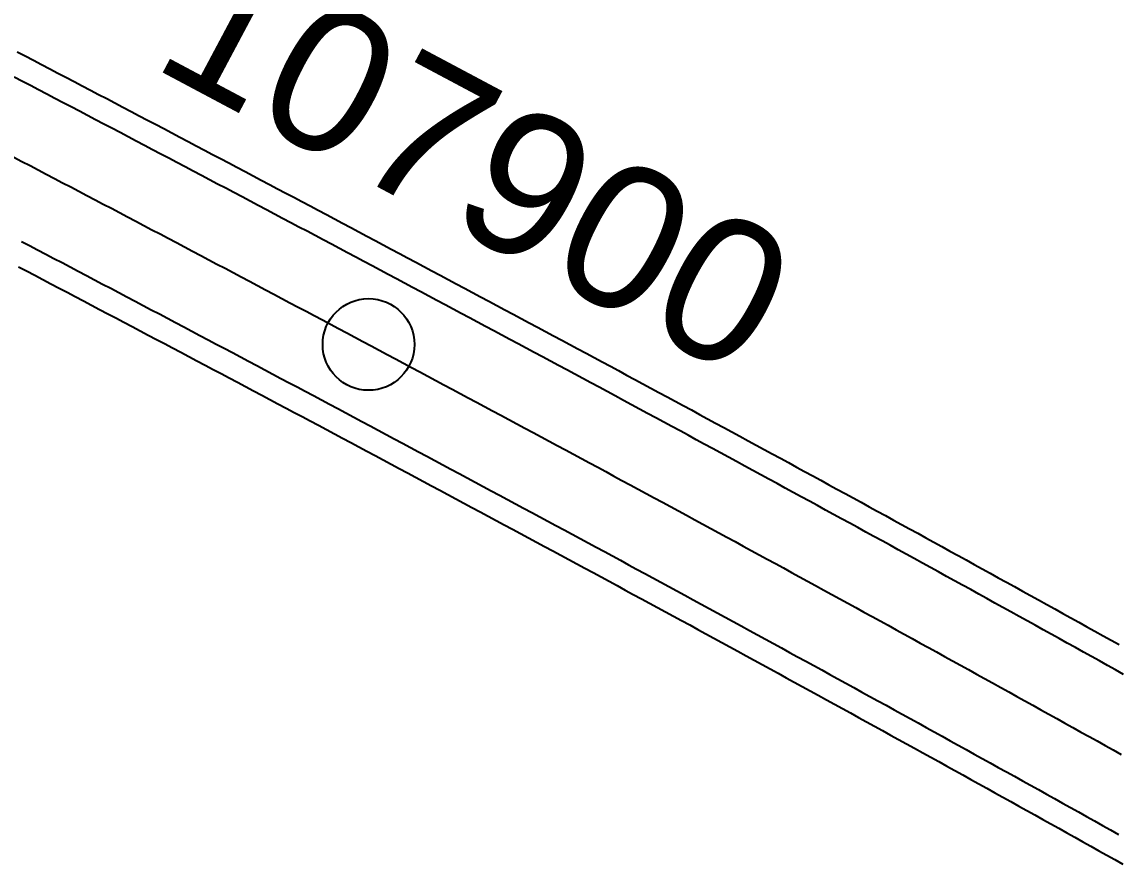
# Model space of a CAD drawing. Extents: x 2610184 to 2620710, y 1263771 to 1270672.
# Drawn here: x 2614121.4 to 2614181, y 1267317.2 to 1267363.1 of the extents above; entities that cross this region are included whole.
import ezdxf

# ---------------------------------------------------------------- set-up
doc = ezdxf.new("R2010")
doc.units = 0
doc.header["$LTSCALE"] = 5
doc.linetypes.add('DASHDOT', pattern=[10, 5, -2.5, 0, -2.5])
doc.linetypes.add('DASHEDX2', pattern=[3.75, 2.5, -1.25])
doc.layers.get('0').update_dxf_attribs({"color": 1, "linetype": 'CONTINUOUS'})
doc.layers.add('Grundriss_16', color=7, linetype='CONTINUOUS')
doc.layers.add('TunnelacsheWest', color=3, linetype='CONTINUOUS')
doc.styles.add('ARIAL', font='arial.ttf')

# ---------------------------------------------------------------- blocks, each defined once
blk = doc.blocks.new('CDWK_PTTYP10')
at = {"color": 0, "lineweight": -2}
blk.add_circle((0, 0), 0.5, dxfattribs=at)

msp = doc.modelspace()

# ---------------------------------------------------------------- linework, layer by layer
at = {"layer": 'Grundriss_16', "color": 1, "linetype": 'DASHEDX2', "lineweight": -3, "ltscale": 0.75}
for points in [[(2614121.116, 1267361.455), (2614121.56, 1267361.223), (2614122.005, 1267360.99), (2614122.449, 1267360.757), (2614122.893, 1267360.525), (2614123.337, 1267360.292), (2614123.781, 1267360.059), (2614124.225, 1267359.826), (2614124.669, 1267359.593), (2614125.113, 1267359.36), (2614125.557, 1267359.127), (2614126.001, 1267358.894), (2614126.445, 1267358.661), (2614126.889, 1267358.427), (2614127.333, 1267358.194), (2614127.777, 1267357.961), (2614128.221, 1267357.727), (2614128.665, 1267357.494), (2614129.109, 1267357.26), (2614129.552, 1267357.026), (2614129.996, 1267356.793), (2614130.44, 1267356.559), (2614130.884, 1267356.325), (2614131.327, 1267356.091), (2614131.771, 1267355.857), (2614132.215, 1267355.623), (2614132.658, 1267355.389), (2614133.102, 1267355.155), (2614133.545, 1267354.921), (2614133.989, 1267354.686), (2614134.432, 1267354.452), (2614134.876, 1267354.217), (2614135.319, 1267353.983), (2614135.762, 1267353.748), (2614136.206, 1267353.514), (2614136.649, 1267353.279), (2614137.092, 1267353.044), (2614137.535, 1267352.809), (2614137.979, 1267352.574), (2614138.422, 1267352.339), (2614138.865, 1267352.104), (2614139.308, 1267351.869), (2614139.751, 1267351.634), (2614140.194, 1267351.398), (2614140.637, 1267351.163), (2614141.08, 1267350.927), (2614141.523, 1267350.692), (2614141.966, 1267350.456), (2614142.409, 1267350.22), (2614142.852, 1267349.985), (2614143.294, 1267349.749), (2614143.737, 1267349.513), (2614144.18, 1267349.277), (2614144.622, 1267349.041), (2614145.065, 1267348.804), (2614145.508, 1267348.568), (2614145.95, 1267348.332), (2614146.393, 1267348.095), (2614146.835, 1267347.859), (2614147.278, 1267347.622), (2614147.72, 1267347.386), (2614148.162, 1267347.149), (2614148.605, 1267346.912), (2614149.047, 1267346.675), (2614149.489, 1267346.438), (2614149.932, 1267346.201), (2614150.374, 1267345.964), (2614150.816, 1267345.726), (2614151.258, 1267345.489), (2614151.7, 1267345.252), (2614152.142, 1267345.014), (2614152.584, 1267344.777), (2614153.026, 1267344.539), (2614153.468, 1267344.301), (2614153.91, 1267344.063), (2614154.352, 1267343.825), (2614154.793, 1267343.587), (2614155.235, 1267343.349), (2614155.677, 1267343.111), (2614156.118, 1267342.872), (2614156.56, 1267342.634), (2614157.001, 1267342.395), (2614157.443, 1267342.157), (2614157.884, 1267341.918), (2614158.326, 1267341.679), (2614158.767, 1267341.44), (2614159.208, 1267341.201), (2614159.65, 1267340.962), (2614160.091, 1267340.723), (2614160.532, 1267340.484), (2614160.973, 1267340.244), (2614161.414, 1267340.005), (2614161.855, 1267339.765), (2614162.296, 1267339.526), (2614162.737, 1267339.286), (2614163.178, 1267339.046), (2614163.619, 1267338.806), (2614164.06, 1267338.566), (2614164.501, 1267338.326), (2614164.941, 1267338.086), (2614165.382, 1267337.845), (2614165.823, 1267337.605), (2614166.263, 1267337.364), (2614166.704, 1267337.124), (2614167.144, 1267336.883), (2614167.585, 1267336.642), (2614168.025, 1267336.401), (2614168.465, 1267336.16), (2614168.906, 1267335.919), (2614169.346, 1267335.678), (2614169.786, 1267335.436), (2614170.226, 1267335.195), (2614170.666, 1267334.953), (2614171.106, 1267334.711), (2614171.546, 1267334.47), (2614171.986, 1267334.228), (2614172.426, 1267333.986), (2614172.866, 1267333.744), (2614173.305, 1267333.501), (2614173.745, 1267333.259), (2614174.185, 1267333.017), (2614174.624, 1267332.774), (2614175.064, 1267332.531), (2614175.503, 1267332.289), (2614175.943, 1267332.046), (2614176.382, 1267331.803), (2614176.821, 1267331.56), (2614177.261, 1267331.316), (2614177.7, 1267331.073), (2614178.139, 1267330.83), (2614178.578, 1267330.586), (2614179.017, 1267330.342), (2614179.456, 1267330.099), (2614179.895, 1267329.855), (2614180.334, 1267329.611), (2614180.773, 1267329.367), (2614181.211, 1267329.122)], [(2614181.456, 1267327.498), (2614181.017, 1267327.742), (2614180.579, 1267327.987), (2614180.14, 1267328.231), (2614179.702, 1267328.475), (2614179.263, 1267328.718), (2614178.825, 1267328.962), (2614178.386, 1267329.206), (2614177.947, 1267329.449), (2614177.509, 1267329.693), (2614177.07, 1267329.936), (2614176.631, 1267330.179), (2614176.192, 1267330.422), (2614175.753, 1267330.665), (2614175.314, 1267330.908), (2614174.875, 1267331.151), (2614174.435, 1267331.393), (2614173.996, 1267331.636), (2614173.557, 1267331.878), (2614173.118, 1267332.121), (2614172.678, 1267332.363), (2614172.239, 1267332.605), (2614171.799, 1267332.847), (2614171.36, 1267333.089), (2614170.92, 1267333.33), (2614170.48, 1267333.572), (2614170.04, 1267333.814), (2614169.601, 1267334.055), (2614169.161, 1267334.296), (2614168.721, 1267334.538), (2614168.281, 1267334.779), (2614167.841, 1267335.02), (2614167.401, 1267335.261), (2614166.961, 1267335.502), (2614166.521, 1267335.742), (2614166.08, 1267335.983), (2614165.64, 1267336.223), (2614165.2, 1267336.464), (2614164.76, 1267336.704), (2614164.319, 1267336.944), (2614163.879, 1267337.184), (2614163.438, 1267337.425), (2614162.998, 1267337.664), (2614162.557, 1267337.904), (2614162.116, 1267338.144), (2614161.676, 1267338.384), (2614161.235, 1267338.623), (2614160.794, 1267338.863), (2614160.353, 1267339.102), (2614159.912, 1267339.341), (2614159.471, 1267339.58), (2614159.03, 1267339.819), (2614158.589, 1267340.058), (2614158.148, 1267340.297), (2614157.707, 1267340.536), (2614157.266, 1267340.775), (2614156.825, 1267341.013), (2614156.383, 1267341.252), (2614155.942, 1267341.49), (2614155.501, 1267341.728), (2614155.059, 1267341.967), (2614154.618, 1267342.205), (2614154.176, 1267342.443), (2614153.735, 1267342.681), (2614153.293, 1267342.919), (2614152.852, 1267343.156), (2614152.41, 1267343.394), (2614151.968, 1267343.632), (2614151.527, 1267343.869), (2614151.085, 1267344.106), (2614150.643, 1267344.344), (2614150.201, 1267344.581), (2614149.759, 1267344.818), (2614149.317, 1267345.055), (2614148.875, 1267345.292), (2614148.433, 1267345.529), (2614147.991, 1267345.766), (2614147.549, 1267346.003), (2614147.107, 1267346.239), (2614146.665, 1267346.476), (2614146.222, 1267346.712), (2614145.78, 1267346.949), (2614145.338, 1267347.185), (2614144.895, 1267347.421), (2614144.453, 1267347.658), (2614144.011, 1267347.894), (2614143.568, 1267348.13), (2614143.126, 1267348.366), (2614142.683, 1267348.601), (2614142.24, 1267348.837), (2614141.798, 1267349.073), (2614141.355, 1267349.309), (2614140.912, 1267349.544), (2614140.47, 1267349.78), (2614140.027, 1267350.015), (2614139.584, 1267350.25), (2614139.141, 1267350.485), (2614138.698, 1267350.721), (2614138.256, 1267350.956), (2614137.813, 1267351.191), (2614137.37, 1267351.426), (2614136.927, 1267351.661), (2614136.484, 1267351.895), (2614136.04, 1267352.13), (2614135.597, 1267352.365), (2614135.154, 1267352.599), (2614134.711, 1267352.834), (2614134.268, 1267353.068), (2614133.825, 1267353.303), (2614133.381, 1267353.537), (2614132.938, 1267353.771), (2614132.495, 1267354.005), (2614132.051, 1267354.239), (2614131.608, 1267354.473), (2614131.164, 1267354.707), (2614130.721, 1267354.941), (2614130.277, 1267355.175), (2614129.834, 1267355.409), (2614129.39, 1267355.643), (2614128.947, 1267355.876), (2614128.503, 1267356.11), (2614128.059, 1267356.343), (2614127.616, 1267356.577), (2614127.172, 1267356.81), (2614126.728, 1267357.043), (2614126.285, 1267357.277), (2614125.841, 1267357.51), (2614125.397, 1267357.743), (2614124.953, 1267357.976), (2614124.509, 1267358.209), (2614124.065, 1267358.442), (2614123.621, 1267358.675), (2614123.178, 1267358.908), (2614122.734, 1267359.14), (2614122.29, 1267359.373), (2614121.845, 1267359.606), (2614121.401, 1267359.838), (2614120.957, 1267360.071)], [(2614121.351, 1267351.114), (2614121.794, 1267350.882), (2614122.236, 1267350.649), (2614122.679, 1267350.416), (2614123.122, 1267350.184), (2614123.565, 1267349.951), (2614124.008, 1267349.718), (2614124.45, 1267349.485), (2614124.893, 1267349.252), (2614125.336, 1267349.019), (2614125.778, 1267348.786), (2614126.221, 1267348.553), (2614126.663, 1267348.319), (2614127.106, 1267348.086), (2614127.548, 1267347.853), (2614127.991, 1267347.619), (2614128.433, 1267347.386), (2614128.876, 1267347.152), (2614129.318, 1267346.919), (2614129.76, 1267346.685), (2614130.202, 1267346.451), (2614130.645, 1267346.217), (2614131.087, 1267345.983), (2614131.529, 1267345.749), (2614131.971, 1267345.515), (2614132.413, 1267345.281), (2614132.855, 1267345.047), (2614133.297, 1267344.813), (2614133.739, 1267344.579), (2614134.181, 1267344.344), (2614134.623, 1267344.11), (2614135.064, 1267343.875), (2614135.506, 1267343.641), (2614135.948, 1267343.406), (2614136.39, 1267343.172), (2614136.831, 1267342.937), (2614137.273, 1267342.702), (2614137.714, 1267342.467), (2614138.156, 1267342.232), (2614138.597, 1267341.997), (2614139.039, 1267341.762), (2614139.48, 1267341.527), (2614139.921, 1267341.291), (2614140.363, 1267341.056), (2614140.804, 1267340.82), (2614141.245, 1267340.585), (2614141.686, 1267340.349), (2614142.127, 1267340.114), (2614142.568, 1267339.878), (2614143.009, 1267339.642), (2614143.45, 1267339.406), (2614143.891, 1267339.17), (2614144.332, 1267338.934), (2614144.773, 1267338.698), (2614145.214, 1267338.462), (2614145.654, 1267338.225), (2614146.095, 1267337.989), (2614146.536, 1267337.753), (2614146.976, 1267337.516), (2614147.417, 1267337.279), (2614147.857, 1267337.043), (2614148.298, 1267336.806), (2614148.738, 1267336.569), (2614149.178, 1267336.332), (2614149.619, 1267336.095), (2614150.059, 1267335.858), (2614150.499, 1267335.621), (2614150.939, 1267335.383), (2614151.379, 1267335.146), (2614151.819, 1267334.909), (2614152.259, 1267334.671), (2614152.699, 1267334.433), (2614153.139, 1267334.196), (2614153.579, 1267333.958), (2614154.019, 1267333.72), (2614154.458, 1267333.482), (2614154.898, 1267333.244), (2614155.338, 1267333.006), (2614155.777, 1267332.767), (2614156.217, 1267332.529), (2614156.656, 1267332.29), (2614157.096, 1267332.052), (2614157.535, 1267331.813), (2614157.974, 1267331.575), (2614158.414, 1267331.336), (2614158.853, 1267331.097), (2614159.292, 1267330.858), (2614159.731, 1267330.619), (2614160.17, 1267330.38), (2614160.609, 1267330.14), (2614161.048, 1267329.901), (2614161.487, 1267329.661), (2614161.925, 1267329.422), (2614162.364, 1267329.182), (2614162.803, 1267328.942), (2614163.241, 1267328.702), (2614163.68, 1267328.462), (2614164.118, 1267328.222), (2614164.557, 1267327.982), (2614164.995, 1267327.742), (2614165.434, 1267327.502), (2614165.872, 1267327.261), (2614166.31, 1267327.021), (2614166.748, 1267326.78), (2614167.186, 1267326.539), (2614167.624, 1267326.298), (2614168.062, 1267326.057), (2614168.5, 1267325.816), (2614168.938, 1267325.575), (2614169.376, 1267325.334), (2614169.814, 1267325.092), (2614170.251, 1267324.851), (2614170.689, 1267324.609), (2614171.126, 1267324.368), (2614171.564, 1267324.126), (2614172.001, 1267323.884), (2614172.438, 1267323.642), (2614172.876, 1267323.4), (2614173.313, 1267323.157), (2614173.75, 1267322.915), (2614174.187, 1267322.673), (2614174.624, 1267322.43), (2614175.061, 1267322.187), (2614175.498, 1267321.945), (2614175.935, 1267321.702), (2614176.372, 1267321.459), (2614176.808, 1267321.216), (2614177.245, 1267320.972), (2614177.682, 1267320.729), (2614178.118, 1267320.486), (2614178.554, 1267320.242), (2614178.991, 1267319.998), (2614179.427, 1267319.755), (2614179.863, 1267319.511), (2614180.299, 1267319.267), (2614180.736, 1267319.023), (2614181.172, 1267318.778)], [(2614121.189, 1267349.731), (2614121.632, 1267349.498), (2614122.075, 1267349.266), (2614122.517, 1267349.033), (2614122.96, 1267348.8), (2614123.402, 1267348.567), (2614123.845, 1267348.334), (2614124.288, 1267348.102), (2614124.73, 1267347.869), (2614125.172, 1267347.636), (2614125.615, 1267347.402), (2614126.057, 1267347.169), (2614126.5, 1267346.936), (2614126.942, 1267346.703), (2614127.384, 1267346.469), (2614127.826, 1267346.236), (2614128.269, 1267346.003), (2614128.711, 1267345.769), (2614129.153, 1267345.535), (2614129.595, 1267345.302), (2614130.037, 1267345.068), (2614130.479, 1267344.834), (2614130.921, 1267344.6), (2614131.363, 1267344.367), (2614131.805, 1267344.133), (2614132.246, 1267343.899), (2614132.688, 1267343.664), (2614133.13, 1267343.43), (2614133.572, 1267343.196), (2614134.013, 1267342.962), (2614134.455, 1267342.727), (2614134.896, 1267342.493), (2614135.338, 1267342.258), (2614135.779, 1267342.024), (2614136.221, 1267341.789), (2614136.662, 1267341.554), (2614137.104, 1267341.319), (2614137.545, 1267341.084), (2614137.986, 1267340.85), (2614138.427, 1267340.614), (2614138.869, 1267340.379), (2614139.31, 1267340.144), (2614139.751, 1267339.909), (2614140.192, 1267339.674), (2614140.633, 1267339.438), (2614141.074, 1267339.203), (2614141.515, 1267338.967), (2614141.955, 1267338.731), (2614142.396, 1267338.496), (2614142.837, 1267338.26), (2614143.278, 1267338.024), (2614143.718, 1267337.788), (2614144.159, 1267337.552), (2614144.599, 1267337.316), (2614145.04, 1267337.08), (2614145.48, 1267336.844), (2614145.921, 1267336.607), (2614146.361, 1267336.371), (2614146.802, 1267336.134), (2614147.242, 1267335.898), (2614147.682, 1267335.661), (2614148.122, 1267335.424), (2614148.562, 1267335.187), (2614149.002, 1267334.95), (2614149.442, 1267334.713), (2614149.882, 1267334.476), (2614150.322, 1267334.239), (2614150.762, 1267334.002), (2614151.202, 1267333.765), (2614151.642, 1267333.527), (2614152.081, 1267333.29), (2614152.521, 1267333.052), (2614152.961, 1267332.814), (2614153.4, 1267332.577), (2614153.84, 1267332.339), (2614154.279, 1267332.101), (2614154.718, 1267331.863), (2614155.158, 1267331.624), (2614155.597, 1267331.386), (2614156.036, 1267331.148), (2614156.475, 1267330.91), (2614156.914, 1267330.671), (2614157.353, 1267330.432), (2614157.792, 1267330.194), (2614158.231, 1267329.955), (2614158.67, 1267329.716), (2614159.109, 1267329.477), (2614159.548, 1267329.238), (2614159.987, 1267328.999), (2614160.425, 1267328.76), (2614160.864, 1267328.52), (2614161.302, 1267328.281), (2614161.741, 1267328.041), (2614162.179, 1267327.802), (2614162.618, 1267327.562), (2614163.056, 1267327.322), (2614163.494, 1267327.082), (2614163.932, 1267326.842), (2614164.37, 1267326.602), (2614164.808, 1267326.362), (2614165.246, 1267326.121), (2614165.684, 1267325.881), (2614166.122, 1267325.641), (2614166.56, 1267325.4), (2614166.998, 1267325.159), (2614167.435, 1267324.918), (2614167.873, 1267324.677), (2614168.311, 1267324.436), (2614168.748, 1267324.195), (2614169.186, 1267323.954), (2614169.623, 1267323.713), (2614170.06, 1267323.471), (2614170.498, 1267323.23), (2614170.935, 1267322.988), (2614171.372, 1267322.746), (2614171.809, 1267322.504), (2614172.246, 1267322.262), (2614172.683, 1267322.02), (2614173.12, 1267321.778), (2614173.556, 1267321.536), (2614173.993, 1267321.293), (2614174.43, 1267321.051), (2614174.866, 1267320.808), (2614175.303, 1267320.566), (2614175.739, 1267320.323), (2614176.176, 1267320.08), (2614176.612, 1267319.837), (2614177.048, 1267319.594), (2614177.485, 1267319.35), (2614177.921, 1267319.107), (2614178.357, 1267318.863), (2614178.793, 1267318.62), (2614179.229, 1267318.376), (2614179.665, 1267318.132), (2614180.1, 1267317.888), (2614180.536, 1267317.644), (2614180.972, 1267317.4), (2614181.407, 1267317.156)]]:
    msp.add_lwpolyline(points, dxfattribs=at)
at = {"layer": 'TunnelacsheWest', "color": 3, "linetype": 'DASHDOT', "lineweight": -3}
msp.add_lwpolyline([(2614120.934, 1267355.708), (2614121.378, 1267355.476), (2614121.822, 1267355.243), (2614122.265, 1267355.011), (2614122.708, 1267354.778), (2614123.152, 1267354.545), (2614123.595, 1267354.312), (2614124.039, 1267354.079), (2614124.482, 1267353.846), (2614124.925, 1267353.613), (2614125.369, 1267353.38), (2614125.812, 1267353.147), (2614126.255, 1267352.914), (2614126.698, 1267352.681), (2614127.141, 1267352.448), (2614127.584, 1267352.214), (2614128.027, 1267351.981), (2614128.47, 1267351.747), (2614128.913, 1267351.514), (2614129.356, 1267351.28), (2614129.799, 1267351.046), (2614130.242, 1267350.813), (2614130.685, 1267350.579), (2614131.128, 1267350.345), (2614131.571, 1267350.111), (2614132.014, 1267349.877), (2614132.456, 1267349.643), (2614132.899, 1267349.409), (2614133.342, 1267349.174), (2614133.784, 1267348.94), (2614134.227, 1267348.706), (2614134.669, 1267348.471), (2614135.112, 1267348.237), (2614135.554, 1267348.002), (2614135.997, 1267347.768), (2614136.439, 1267347.533), (2614136.881, 1267347.298), (2614137.324, 1267347.063), (2614137.766, 1267346.828), (2614138.208, 1267346.593), (2614138.65, 1267346.358), (2614139.093, 1267346.123), (2614139.535, 1267345.888), (2614139.977, 1267345.652), (2614140.419, 1267345.417), (2614140.861, 1267345.182), (2614141.303, 1267344.946), (2614141.745, 1267344.71), (2614142.187, 1267344.475), (2614142.628, 1267344.239), (2614143.07, 1267344.003), (2614143.512, 1267343.767), (2614143.954, 1267343.531), (2614144.395, 1267343.295), (2614144.837, 1267343.059), (2614145.279, 1267342.823), (2614145.72, 1267342.586), (2614146.162, 1267342.35), (2614146.603, 1267342.114), (2614147.044, 1267341.877), (2614147.486, 1267341.64), (2614147.927, 1267341.404), (2614148.368, 1267341.167), (2614148.81, 1267340.93), (2614149.251, 1267340.693), (2614149.692, 1267340.456), (2614150.133, 1267340.219), (2614150.574, 1267339.982), (2614151.015, 1267339.744), (2614151.456, 1267339.507), (2614151.897, 1267339.269), (2614152.338, 1267339.032), (2614152.779, 1267338.794), (2614153.219, 1267338.556), (2614153.66, 1267338.318), (2614154.101, 1267338.081), (2614154.541, 1267337.842), (2614154.982, 1267337.604), (2614155.422, 1267337.366), (2614155.863, 1267337.128), (2614156.303, 1267336.889), (2614156.744, 1267336.651), (2614157.184, 1267336.412), (2614157.624, 1267336.174), (2614158.065, 1267335.935), (2614158.505, 1267335.696), (2614158.945, 1267335.457), (2614159.385, 1267335.218), (2614159.825, 1267334.979), (2614160.265, 1267334.74), (2614160.705, 1267334.501), (2614161.145, 1267334.261), (2614161.585, 1267334.022), (2614162.024, 1267333.782), (2614162.464, 1267333.542), (2614162.904, 1267333.302), (2614163.343, 1267333.063), (2614163.783, 1267332.823), (2614164.222, 1267332.582), (2614164.662, 1267332.342), (2614165.101, 1267332.102), (2614165.54, 1267331.862), (2614165.98, 1267331.621), (2614166.419, 1267331.381), (2614166.858, 1267331.14), (2614167.297, 1267330.899), (2614167.736, 1267330.658), (2614168.175, 1267330.417), (2614168.614, 1267330.176), (2614169.053, 1267329.935), (2614169.492, 1267329.693), (2614169.931, 1267329.452), (2614170.369, 1267329.211), (2614170.808, 1267328.969), (2614171.247, 1267328.727), (2614171.685, 1267328.485), (2614172.124, 1267328.243), (2614172.562, 1267328.001), (2614173, 1267327.759), (2614173.439, 1267327.517), (2614173.877, 1267327.274), (2614174.315, 1267327.032), (2614174.753, 1267326.789), (2614175.191, 1267326.547), (2614175.629, 1267326.304), (2614176.067, 1267326.061), (2614176.505, 1267325.818), (2614176.943, 1267325.575), (2614177.381, 1267325.332), (2614177.818, 1267325.088), (2614178.256, 1267324.845), (2614178.694, 1267324.601), (2614179.131, 1267324.357), (2614179.569, 1267324.114), (2614180.006, 1267323.87), (2614180.443, 1267323.626), (2614180.88, 1267323.381), (2614181.318, 1267323.137)], dxfattribs=at)

# ---------------------------------------------------------------- block references
at = {"layer": 'Grundriss_16', "color": 1, "lineweight": -3, "xscale": 5, "yscale": 5}
msp.add_blockref('CDWK_PTTYP10', (2614140.281, 1267345.491), dxfattribs=at)

# ---------------------------------------------------------------- texts
at = {"layer": 'Grundriss_16', "color": 1, "lineweight": -3, "style": 'ARIAL'}
msp.add_text('107900', height=7.8125, rotation=331.96508, dxfattribs=at).set_placement((2614128.322, 1267360.709))

doc.saveas('drawing.dxf')
